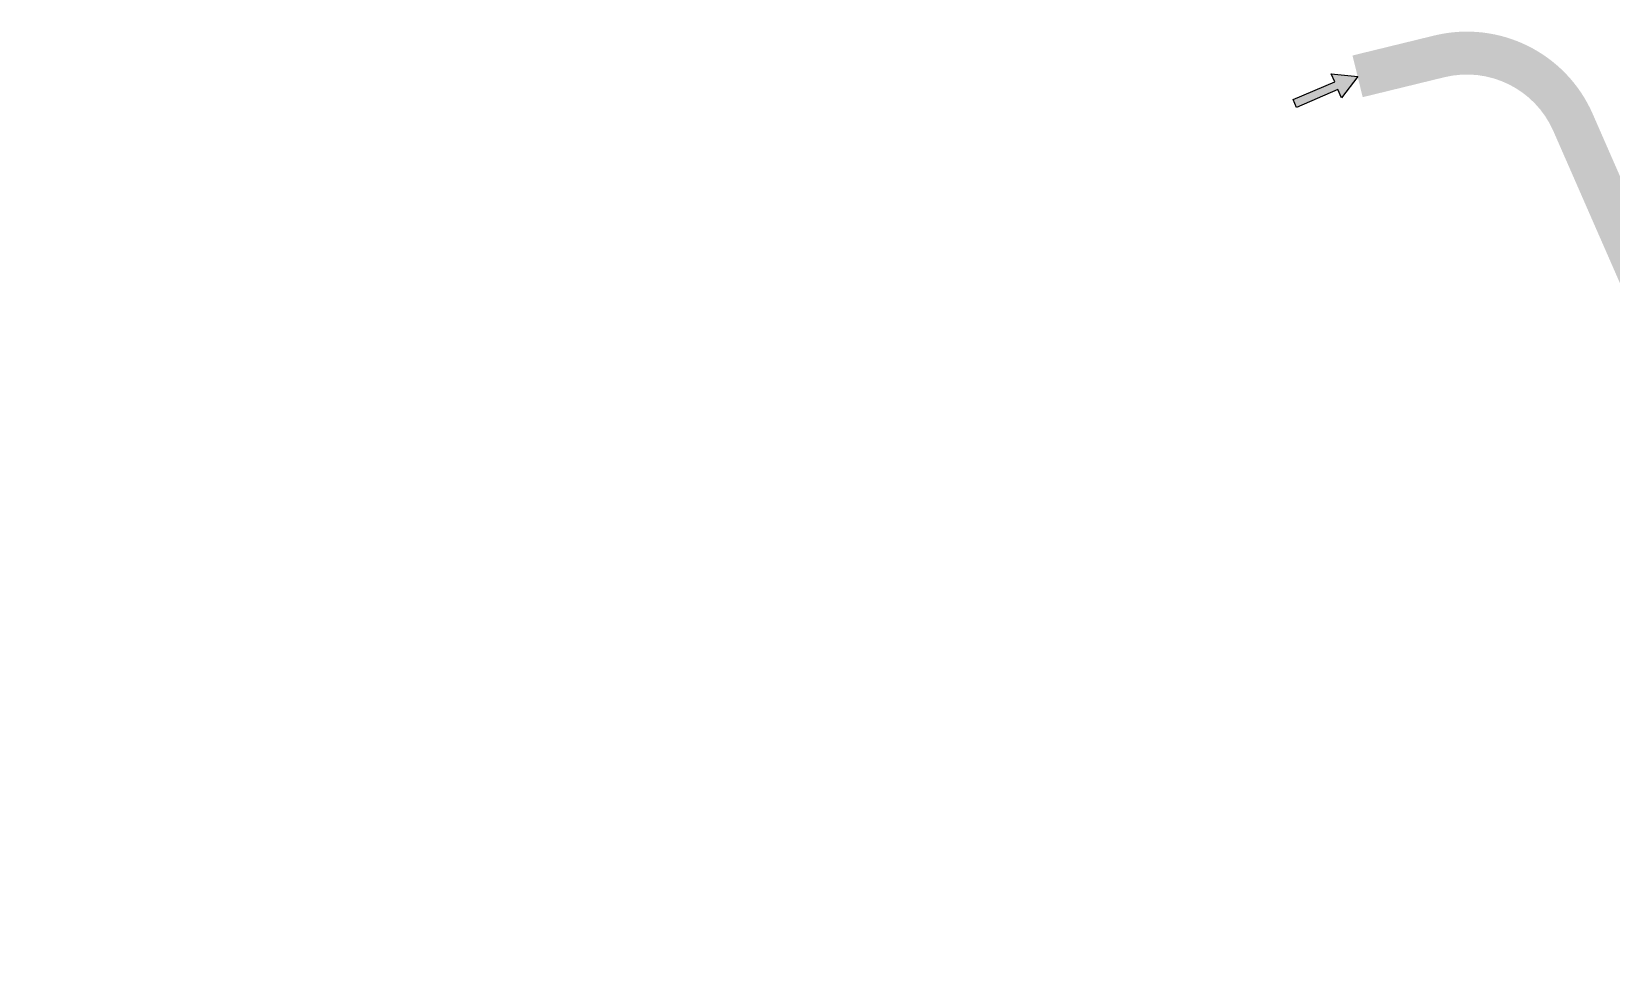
# Model space of a CAD drawing. Header units: metres. Extents: x 1956498 to 1957612, y 2277909 to 2278547.
# Drawn here: x 1956776.5 to 1956960.5, y 2278436.8 to 2278546.6 of the extents above; entities that cross this region are included whole.
import ezdxf

# ---------------------------------------------------------------- set-up
doc = ezdxf.new("R2010")
doc.units = ezdxf.units.M
doc.layers.add('UBS-100-Piste DFCI à créer', color=7, linetype='Continuous', true_color=0xbb8c7c)
doc.layers.add('UBS-900-Légendes', color=7, linetype='Continuous')

# ---------------------------------------------------------------- blocks, each defined once
blk = doc.blocks.new('ACCES AU SITE')
h = blk.add_hatch(color=152)
h.dxf.hatch_style = 1
h.paths.add_polyline_path([(-2.70084886062682, -0.4880784609401871), (-7.975222682605363, -0.4880784609401871), (-7.975222682605363, 0.4880784609401871), (-2.70084886062682, 0.4880784609401871), (-2.70084886062682, 1.518480667979247), (0, 0), (-2.70084886062682, -1.518480667979247)])
blk.add_lwpolyline([(-2.70084886062682, -0.4880784609401871), (-7.975222682605363, -0.4880784609401871), (-7.975222682605363, 0.4880784609401871), (-2.70084886062682, 0.4880784609401871), (-2.70084886062682, 1.518480667979247), (0, 0), (-2.70084886062682, -1.518480667979247), (-2.70084886062682, -0.4880784609401871), (-7.975222682605363, -0.4880784609401871)])

msp = doc.modelspace()

# ---------------------------------------------------------------- hatches: boundary and pattern name
at = {"layer": 'UBS-100-Piste DFCI à créer', "true_color": 0xaa6e5a, "transparency": 33554687}
h = msp.add_hatch(color=35, dxfattribs=at)
h.dxf.hatch_style = 1
edge = h.paths.add_edge_path()
edge.add_line((1957002.742879892, 2278172.957212499), (1957007.514803002, 2278171.464312802))
edge.add_line((1957007.514803002, 2278171.464312802), (1957010.461053699, 2278180.881745071))
edge.add_arc((1956995.196523638, 2278185.655415828), 15.99355527918654, 342.6339901302777, 369.6347763999103)
edge.add_line((1957010.964483951, 2278188.332212054), (1957005.627305731, 2278219.795613807))
edge.add_line((1957005.627305731, 2278219.795613807), (1956994.791683303, 2278259.755488621))
edge.add_line((1956994.791683303, 2278259.755488621), (1956987.432659904, 2278313.735770028))
edge.add_arc((1956998.334411985, 2278315.221259004), 11.00249407814215, 169.6785916975466, 187.7594201959549, ccw=False)
edge.add_arc((1956158.524798686, 2278471.382109225), 843.2027087090348, 349.4635059227314, 350.5673192866884)
edge.add_line((1956990.326430577, 2278333.19074496), (1956990.42760516, 2278333.872636002))
edge.add_line((1956990.42760516, 2278333.872636002), (1956990.106596115, 2278341.34279331))
edge.add_line((1956990.106596115, 2278341.34279331), (1956988.833472316, 2278373.373071377))
edge.add_line((1956988.833472316, 2278373.373071377), (1956993.089846045, 2278422.488845527))
edge.add_line((1956993.089846045, 2278422.488845527), (1956994.126114354, 2278434.446705314))
edge.add_line((1956994.126114354, 2278434.446705314), (1956994.814846281, 2278442.39422293))
edge.add_arc((1956977.639342521, 2278444.844649352), 17.34942417088297, 351.8804147938092, 373.0819140899932)
edge.add_line((1956994.538505123, 2278448.771584852), (1956991.994987716, 2278459.294498748))
edge.add_arc((1957002.687079473, 2278461.878908518), 11.00000000006926, 92.19424513371251, 193.5884598865134, ccw=False)
edge.add_line((1957002.265917615, 2278472.870842956), (1957131.962576756, 2278477.840239938))
edge.add_arc((1957121.043114196, 2278473.367365612), 11.80005370075026, 4.385910415140188, 22.275185547909473, ccw=False)
edge.add_line((1957132.808612478, 2278474.269761041), (1957136.783818054, 2278474.420594236))
edge.add_arc((1957147.122674175, 2278474.727979412), 10.3434245556334, 161.3029394965425, 181.702962738628, ccw=False)
edge.add_line((1957137.325106006, 2278478.043713043), (1957169.170321142, 2278479.251951489))
edge.add_line((1957169.170321142, 2278479.251951489), (1957168.981598082, 2278484.226074327))
edge.add_arc((1957168.431400305, 2278494.870902074), 10.65903726199889, 214.2131095040579, 272.9588062596247, ccw=False)
edge.add_arc((1957147.627372414, 2278478.282736642), 16.00000000636795, 41.4663485157748, 92.09691963001146)
edge.add_line((1957147.041932699, 2278494.272022447), (1957121.086124572, 2278493.342349638))
edge.add_arc((1957121.644127344, 2278477.352082821), 15.99999999930358, 91.99860552101471, 148.1969592254434)
edge.add_arc((1957099.200912812, 2278492.961780483), 11.39121878416131, 273.534746394925, 320.942004971193, ccw=False)
edge.add_line((1957099.903225148, 2278481.592232437), (1956991.969158543, 2278477.476888461))
edge.add_arc((1956991.550049097, 2278488.468897417), 10.99999607318733, 203.62956648034, 272.1835477020808, ccw=False)
edge.add_line((1956981.472336535, 2278484.059858617), (1956958.306509974, 2278537.009809218))
edge.add_arc((1956943.648015303, 2278530.596656017), 16.00000000002541, 23.62958042262818, 103.7310335808721)
edge.add_line((1956939.850185873, 2278546.139387168), (1956930.32904536, 2278543.812919104))
edge.add_line((1956930.32904536, 2278543.812919104), (1956931.515867057, 2278538.955815619))
edge.add_line((1956931.515867057, 2278538.955815619), (1956941.03700757, 2278541.282283683))
edge.add_arc((1956943.648015303, 2278530.596656017), 11.00000000021918, 23.629580423882373, 103.73103357973997, ccw=False)
edge.add_line((1956953.72573039, 2278535.005698843), (1956971.856192245, 2278493.565042399))
edge.add_arc((1956971.847030686, 2278493.561034179), 0.009999999686967076, 17.284933950157892, 23.629579694820677, ccw=False)
edge.add_line((1956971.856579075, 2278493.564005417), (1956974.937493045, 2278483.663162404))
edge.add_arc((1956987.885556868, 2278487.48384863), 13.49999999998464, 196.4401600438162, 212.4621445463615)
edge.add_line((1956976.494982401, 2278480.237828115), (1956977.702309716, 2278478.339937865))
edge.add_line((1956977.702309716, 2278478.339937865), (1956983.950942183, 2278468.575611649))
edge.add_arc((1956974.554175798, 2278462.449297777), 11.21743910901906, 11.709253142045213, 33.102733889414424, ccw=False)
edge.add_line((1956985.538180539, 2278464.725825837), (1956989.672830263, 2278447.620158333))
edge.add_arc((1956977.63934252, 2278444.84464935), 12.34942417216932, -8.706490721477792, 12.988062959390675, ccw=False)
edge.add_line((1956989.846461128, 2278442.975282431), (1956989.144784154, 2278434.878387421))
edge.add_line((1956989.144784154, 2278434.878387421), (1956988.683228844, 2278429.552340462))
edge.add_line((1956988.683228844, 2278429.552340462), (1956988.031625384, 2278422.033261915))
edge.add_line((1956988.031625384, 2278422.033261915), (1956983.824873127, 2278373.490087153))
edge.add_line((1956983.824873127, 2278373.490087153), (1956985.411734258, 2278334.134584645))
edge.add_line((1956985.411734258, 2278334.134584645), (1956985.386944168, 2278333.967505718))
edge.add_arc((1956158.524798686, 2278471.382109235), 838.2027087111524, 349.46292526326124, 350.56436169530565, ccw=False)
edge.add_arc((1956998.334411983, 2278315.221259005), 16.0024940763103, 169.6418024322943, 187.7594201993248)
edge.add_line((1956982.47844134, 2278313.060700827), (1956989.881234702, 2278258.759355697))
edge.add_line((1956989.881234702, 2278258.759355697), (1957000.738215385, 2278218.720715384))
edge.add_line((1957000.738215385, 2278218.720715384), (1957002.33750197, 2278209.326791386))
edge.add_arc((1956991.493516593, 2278207.480719564), 11.00000000088965, -17.925732598530715, 9.661367175219823, ccw=False)
edge.add_line((1957001.959535546, 2278204.095095944), (1957001.605908216, 2278203.001923533))
edge.add_arc((1956991.139889265, 2278206.387547154), 10.99999999977225, 273.5855040182497, 342.0742673996029, ccw=False)
edge.add_line((1956991.827807421, 2278195.409078745), (1956962.808629494, 2278193.590717692))
edge.add_arc((1956962.120711338, 2278204.569186101), 10.99999999964188, 226.684833372371, 273.5855040182497, ccw=False)
edge.add_line((1956954.574590604, 2278196.565683002), (1956951.199331415, 2278199.74805365))
edge.add_arc((1956958.762776245, 2278207.766117439), 11.02247905999127, 199.2859238482959, 226.6712348349188, ccw=False)
edge.add_line((1956948.358855317, 2278204.125585341), (1956943.700175949, 2278202.469497781))
edge.add_line((1956943.700175949, 2278202.469497781), (1956944.936753314, 2278198.990927205))
edge.add_arc((1956929.860979408, 2278193.63172567), 15.99999999830293, 1.8509547317080433e-07, 19.569503334531987, ccw=False)
edge.add_line((1956945.860979407, 2278193.631725722), (1956945.860979639, 2278122.459875776))
edge.add_line((1956945.860979639, 2278122.459875776), (1956945.860979643, 2278119.576985))
edge.add_arc((1956930.363097977, 2278119.576738872), 15.49788166801311, -18.80123730661859, 0.0009099389492916998, ccw=False)
edge.add_line((1956945.034048333, 2278114.58198644), (1956937.411660619, 2278092.175592729))
edge.add_line((1956937.411660619, 2278092.175592729), (1956923.706211959, 2278051.887735866))
edge.add_arc((1956912.81767895, 2278055.594401355), 11.50215284744343, 325.58921263483194, 341.2004409281448, ccw=False)
edge.add_line((1956922.307036881, 2278049.094277804), (1956917.141783558, 2278041.55076379))
edge.add_arc((1956907.653039892, 2278048.04796933), 11.49999722568574, 291.5551516307934, 325.59947727851153, ccw=False)
edge.add_line((1956911.878100415, 2278037.352231872), (1956908.20838515, 2278035.902608906))
edge.add_arc((1956903.983319956, 2278046.598350865), 11.50000312808066, 272.3289735925808, 291.5551650364731, ccw=False)
edge.add_line((1956904.450646325, 2278035.107847047), (1956776.463470137, 2278029.902530657))
edge.add_line((1956776.463470137, 2278029.902530657), (1956776.562408466, 2278027.29501312))
edge.add_line((1956776.562408466, 2278027.295013121), (1956776.651578709, 2278024.944933277))
edge.add_arc((1956777.117059151, 2278013.954786423), 10.99999999605586, 41.58820173644301, 92.42527552439668, ccw=False)
edge.add_arc((1956798.105337453, 2278030.710680503), 15.88170909218444, 216.534103612681, 272.2938061086504)
edge.add_line((1956798.740983414, 2278014.841696985), (1956824.792362567, 2278015.809617456))
edge.add_arc((1956824.192945352, 2278031.55068274), 15.75247400507341, 272.1807603184865, 325.8282413671502)
edge.add_arc((1956846.327647178, 2278016.52570896), 10.99999999826339, 92.17295973140813, 145.8360419526313, ccw=False)
edge.add_line((1956845.910568857, 2278027.517799099), (1956853.50503229, 2278028.031724378))
edge.add_line((1956853.50503229, 2278028.031724378), (1956904.653831395, 2278030.111977172))
edge.add_arc((1956903.983319813, 2278046.598351538), 16.50000380364508, 272.3289731112059, 291.5551645557601)
edge.add_line((1956910.045369494, 2278031.252287574), (1956913.715085493, 2278032.701910829))
edge.add_arc((1956907.65304175, 2278048.047967002), 16.49999437604072, 291.5551553181888, 325.5994809665423)
edge.add_line((1956921.267325385, 2278038.725891293), (1956926.432578501, 2278046.269405005))
edge.add_arc((1956912.820338265, 2278055.593069699), 16.49920627074693, 325.5909189925295, 341.2021472816563)
edge.add_line((1956928.439498934, 2278050.276526877), (1956942.14525294, 2278090.565281044))
edge.add_line((1956942.14525294, 2278090.565281044), (1956949.767640678, 2278112.971674823))
edge.add_arc((1956930.366401611, 2278119.576192382), 20.49457805169335, 341.2005371446953, 360.0026843912619)
edge.add_line((1956950.86097964, 2278119.577152583), (1956950.860979638, 2278122.459875783))
edge.add_line((1956950.860979638, 2278122.459875783), (1956950.864146553, 2278168.487705299))
edge.add_line((1956950.864146553, 2278168.487705299), (1956950.981025343, 2278176.887631712))
edge.add_arc((1956961.979960652, 2278176.734589588), 10.99999999221435, 120.7650734985069, 179.2028226592597, ccw=False)
edge.add_arc((1956965.816632407, 2278170.289567829), 18.50055701264143, 98.0804349254575, 120.7650486512357, ccw=False)
edge.add_line((1956963.216135736, 2278188.606446025), (1956987.418001065, 2278190.122951055))
edge.add_arc((1956988.105919221, 2278179.144482647), 10.99999999970013, 54.95431263895239, 93.58550402309129, ccw=False)
edge.add_line((1956994.422443079, 2278188.150121233), (1956998.561172841, 2278185.247230446))
edge.add_arc((1956992.244648983, 2278176.24159186), 11.00000000016571, -17.372331092613592, 54.95431263597379, ccw=False)

# ---------------------------------------------------------------- block references
at = {"layer": 'UBS-900-Légendes', "transparency": 33554687, "rotation": 23.14659011777929}
msp.add_blockref('ACCES AU SITE', (1956930.930352964, 2278541.352049651), dxfattribs=at)

doc.saveas('drawing.dxf')
